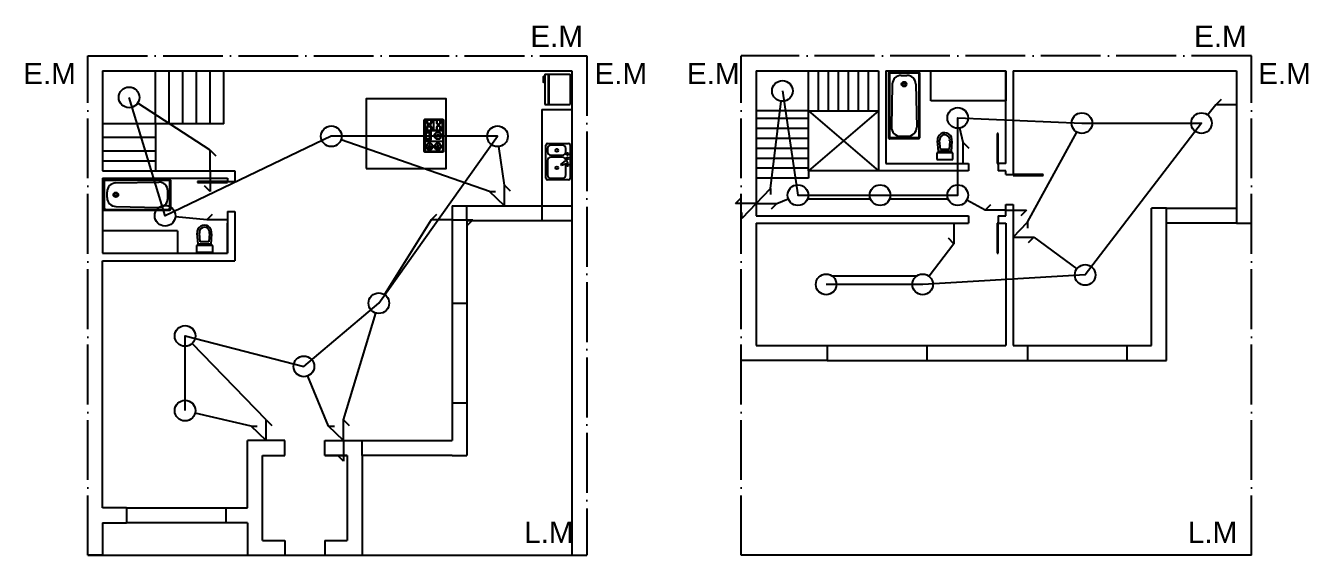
# Model space of a CAD drawing. Header units: millimetres. Extents: x 4229 to 4839, y 1556 to 1902.
# Drawn here: x 4548.9 to 4805.9, y 1795.9 to 1902 of the extents above; entities that cross this region are included whole.
import ezdxf

# ---------------------------------------------------------------- set-up
doc = ezdxf.new("R2010")
doc.units = ezdxf.units.MM
doc.linetypes.add('ACAD_ISO02W100', pattern=[15, 12, -3])
doc.linetypes.add('ACAD_ISO04W100', pattern=[30, 24, -3, 0, -3])
for name, color, linetype in [('ejes medianeros', 7, 'ACAD_ISO04W100'), ('electricidad', 5, 'Continuous'), ('lina punteada', 7, 'ACAD_ISO02W100')]:
    doc.layers.add(name, color=color, linetype=linetype)
doc.styles.get("Standard").update_dxf_attribs({"font": 'arial.ttf'})

# ---------------------------------------------------------------- blocks, each defined once
blk = doc.blocks.new('toilet-4')
at = {"color": 0, "linetype": 'ByBlock'}
for p, q in [((-0.196, -0.02), (-0.196, -0.181)), ((0.196, -0.02), (-0.196, -0.02)), ((-0.196, -0.181), (0.196, -0.181)), ((-0.167, -0.465), (-0.152, -0.213)), ((-0.152, -0.213), (0.161, -0.213)), ((-0.116, -0.472), (-0.103, -0.266)), ((-0.103, -0.266), (0.112, -0.266)), ((0.112, -0.266), (0.129, -0.484)), ((0.161, -0.213), (0.18, -0.479)), ((0.196, -0.181), (0.196, -0.02))]:
    blk.add_line(p, q, dxfattribs=at)
for radius, start, end in [(0.176, 169.0899, 6.6178), (0.124, 167.6566, 7.0777)]:
    blk.add_arc((0.006, -0.499), radius, start, end, dxfattribs=at)
blk = doc.blocks.new('Bañ12 140x65')
for p, q in [((0, -30.6), (0, 30.6)), ((1.9, 32.5), (138.1, 32.5)), ((1.9, -28.8), (1.9, 28.8)), ((3.7, 30.6), (136.3, 30.6)), ((138.1, 28.8), (138.1, -28.8)), ((140, 30.6), (140, -30.6)), ((7.4, -6), (7.4, 6)), ((25.7, 24.6), (115.5, 26.5)), ((134.4, -7.9), (134.4, 7.9)), ((25.7, -24.6), (115.5, -26.5)), ((1.9, -32.5), (138.1, -32.5)), ((3.7, -30.6), (136.3, -30.6))]:
    blk.add_line(p, q)
for radius in [5, 2.75]:
    blk.add_circle((25.7, 0), radius)
for centre, radius, start, end in [((1.9, 30.6), 1.86, 90, 180), ((3.7, 28.8), 1.86, 90, 180), ((136.3, 28.8), 1.86, 0, 90), ((138.1, 30.6), 1.86, 0, 90), ((26, 6), 18.6, 90.9878, 180), ((115.9, 7.9), 18.6, 0, 90.9878), ((26, -6), 18.6, 180, 269.0122), ((115.9, -7.9), 18.6, 269.0122, 0), ((1.9, -30.6), 1.86, 180, 270), ((3.7, -28.8), 1.86, 180, 270), ((136.3, -28.8), 1.86, 270, 0), ((138.1, -30.6), 1.86, 270, 0)]:
    blk.add_arc(centre, radius, start, end)

msp = doc.modelspace()

# ---------------------------------------------------------------- linework, layer by layer
at = {"linetype": 'ACAD_ISO04W100', "ltscale": 0.5}
for p, q in [((4561.28, 1795.95), (4561.28, 1895.95)), ((4561.28, 1895.95), (4661.28, 1895.95)), ((4661.28, 1895.95), (4661.28, 1795.95)), ((4794.44, 1895.95), (4692.23, 1895.95)), ((4692.23, 1795.95), (4692.23, 1895.95)), ((4794.44, 1795.95), (4794.44, 1895.95))]:
    msp.add_line(p, q, dxfattribs=at)
at = {"ltscale": 0.5}
for p, q in [((4564.28, 1892.95), (4658.28, 1892.95)), ((4564.28, 1892.95), (4564.28, 1872.95)), ((4658.28, 1892.95), (4658.28, 1862.95)), ((4695.23, 1892.95), (4719.73, 1892.95)), ((4695.23, 1892.95), (4695.23, 1863.95)), ((4695.23, 1892.95), (4719.73, 1892.95)), ((4705.73, 1884.95), (4705.73, 1892.95)), ((4707.73, 1884.95), (4707.73, 1892.95)), ((4709.73, 1884.95), (4709.73, 1892.95)), ((4711.73, 1884.95), (4711.73, 1892.95)), ((4713.73, 1884.95), (4713.73, 1892.95)), ((4715.73, 1884.95), (4715.73, 1892.95)), ((4717.73, 1884.95), (4717.73, 1892.95)), ((4719.73, 1892.95), (4719.73, 1872.95)), ((4721.23, 1892.95), (4721.23, 1874.45)), ((4721.23, 1892.95), (4745.23, 1892.95)), ((4730.23, 1886.95), (4730.23, 1892.95)), ((4745.23, 1874.45), (4745.23, 1892.95)), ((4745.23, 1892.95), (4745.23, 1886.95)), ((4746.73, 1892.95), (4791.44, 1892.95)), ((4746.73, 1892.95), (4746.73, 1872.04)), ((4746.73, 1892.95), (4746.73, 1887.95)), ((4791.44, 1892.95), (4791.44, 1865.45)), ((4745.23, 1886.95), (4730.23, 1886.95)), ((4652.28, 1885.26), (4652.28, 1865.95)), ((4652.28, 1885.26), (4658.28, 1885.26)), ((4705.73, 1884.95), (4695.23, 1884.95)), ((4705.73, 1872.95), (4705.73, 1884.95)), ((4705.73, 1884.95), (4719.73, 1884.95)), ((4705.73, 1884.95), (4719.73, 1872.95)), ((4719.73, 1884.95), (4705.73, 1872.95)), ((4705.73, 1883.45), (4695.23, 1883.45)), ((4705.73, 1881.45), (4695.23, 1881.45)), ((4705.73, 1879.45), (4695.23, 1879.45)), ((4743.73, 1880.45), (4743.53, 1880.45)), ((4743.53, 1880.45), (4743.53, 1874.45)), ((4743.73, 1874.45), (4743.73, 1880.45)), ((4705.73, 1877.45), (4695.23, 1877.45)), ((4705.73, 1875.45), (4695.23, 1875.45)), ((4721.23, 1874.45), (4737.73, 1874.45)), ((4737.73, 1874.45), (4737.73, 1872.95)), ((4743.53, 1874.45), (4743.73, 1874.45)), ((4745.23, 1874.45), (4743.73, 1874.45)), ((4743.73, 1874.45), (4743.73, 1872.95)), ((4564.28, 1872.95), (4590.78, 1872.95)), ((4564.28, 1871.45), (4589.28, 1871.45)), ((4564.28, 1871.45), (4564.28, 1856.45)), ((4589.28, 1871.45), (4589.28, 1870.59)), ((4590.78, 1872.95), (4590.78, 1870.79)), ((4705.73, 1873.45), (4695.23, 1873.45)), ((4705.73, 1871.45), (4695.23, 1871.45)), ((4719.73, 1872.95), (4705.73, 1872.95)), ((4705.73, 1872.95), (4705.73, 1871.45)), ((4737.73, 1872.95), (4719.73, 1872.95)), ((4745.23, 1872.95), (4743.73, 1872.95)), ((4745.23, 1872.24), (4745.23, 1872.95)), ((4745.23, 1872.24), (4746.73, 1872.24)), ((4752.73, 1872.24), (4746.73, 1872.24)), ((4746.73, 1872.24), (4746.73, 1872.04)), ((4746.73, 1872.04), (4752.73, 1872.04)), ((4752.73, 1872.04), (4752.73, 1872.24)), ((4589.28, 1870.79), (4583.28, 1870.79)), ((4583.28, 1870.79), (4583.28, 1870.59)), ((4583.28, 1870.59), (4589.28, 1870.59)), ((4589.28, 1870.59), (4589.28, 1870.79)), ((4589.28, 1870.79), (4590.78, 1870.79)), ((4634.28, 1865.95), (4634.28, 1846.44)), ((4634.28, 1865.95), (4637.28, 1865.95)), ((4637.28, 1865.95), (4652.28, 1865.95)), ((4652.28, 1865.95), (4658.28, 1865.95)), ((4745.23, 1863.95), (4745.23, 1866.24)), ((4745.23, 1866.24), (4746.73, 1866.24)), ((4746.73, 1866.24), (4746.73, 1837.95)), ((4589.28, 1864.79), (4590.78, 1864.79)), ((4589.28, 1864.79), (4589.28, 1856.45)), ((4590.78, 1864.79), (4590.78, 1854.95)), ((4695.23, 1863.95), (4737.73, 1863.95)), ((4737.73, 1863.95), (4737.73, 1862.45)), ((4743.73, 1863.95), (4743.73, 1862.45)), ((4743.73, 1863.95), (4745.23, 1863.95)), ((4774.44, 1837.95), (4774.44, 1865.45)), ((4777.44, 1865.45), (4774.44, 1865.45)), ((4777.44, 1865.45), (4791.44, 1865.45)), ((4579.28, 1860.95), (4564.28, 1860.95)), ((4579.28, 1860.95), (4579.28, 1856.45)), ((4589.28, 1856.45), (4589.28, 1862.45)), ((4637.28, 1862.95), (4637.28, 1846.44)), ((4652.28, 1862.95), (4637.28, 1862.95)), ((4658.28, 1862.95), (4652.28, 1862.95)), ((4658.28, 1862.95), (4658.28, 1795.95)), ((4695.23, 1862.45), (4695.23, 1837.95)), ((4695.23, 1862.45), (4737.73, 1862.45)), ((4743.73, 1862.45), (4743.53, 1862.45)), ((4743.53, 1862.45), (4743.53, 1856.45)), ((4743.53, 1862.45), (4745.23, 1862.45)), ((4743.73, 1856.45), (4743.73, 1862.45)), ((4745.23, 1862.45), (4745.23, 1837.95)), ((4777.44, 1834.95), (4777.44, 1862.45)), ((4791.44, 1862.45), (4777.44, 1862.45)), ((4791.44, 1862.45), (4794.44, 1862.45)), ((4564.28, 1856.45), (4589.28, 1856.45)), ((4743.53, 1856.45), (4743.73, 1856.45)), ((4564.28, 1805.44), (4564.28, 1854.95)), ((4564.28, 1854.95), (4590.78, 1854.95)), ((4634.28, 1846.44), (4634.28, 1826.44)), ((4637.28, 1846.44), (4637.28, 1826.44)), ((4695.23, 1837.95), (4709.47, 1837.95)), ((4709.47, 1837.95), (4729.47, 1837.95)), ((4729.47, 1837.95), (4745.23, 1837.95)), ((4746.73, 1837.95), (4749.56, 1837.95)), ((4749.56, 1837.95), (4769.56, 1837.95)), ((4769.56, 1837.95), (4774.44, 1837.95)), ((4709.47, 1834.95), (4692.23, 1834.95)), ((4709.47, 1834.95), (4729.47, 1834.95)), ((4729.47, 1834.95), (4749.56, 1834.95)), ((4749.56, 1834.95), (4769.56, 1834.95)), ((4769.56, 1834.95), (4777.44, 1834.95)), ((4634.28, 1826.44), (4634.28, 1818.95)), ((4637.28, 1826.44), (4637.28, 1815.95)), ((4600.78, 1818.95), (4593.28, 1818.95)), ((4593.28, 1805.44), (4593.28, 1818.95)), ((4600.78, 1815.95), (4600.78, 1818.95)), ((4608.78, 1815.95), (4608.78, 1818.95)), ((4608.78, 1818.95), (4616.28, 1818.95)), ((4616.28, 1818.95), (4634.28, 1818.95)), ((4561.28, 1815.95), (4561.28, 1815.95)), ((4596.28, 1798.95), (4596.28, 1815.95)), ((4596.28, 1815.95), (4600.78, 1815.95)), ((4608.78, 1815.95), (4613.28, 1815.95)), ((4613.28, 1815.95), (4608.78, 1815.95)), ((4613.28, 1815.95), (4613.28, 1798.95)), ((4616.28, 1815.95), (4616.28, 1795.95)), ((4634.28, 1815.95), (4616.28, 1815.95)), ((4634.28, 1815.95), (4637.28, 1815.95)), ((4569.04, 1805.44), (4564.28, 1805.44)), ((4569.04, 1805.44), (4589.04, 1805.44)), ((4564.28, 1802.44), (4564.28, 1795.95)), ((4589.04, 1802.44), (4569.04, 1802.44)), ((4593.28, 1802.44), (4589.04, 1802.44)), ((4593.28, 1802.44), (4593.28, 1795.95)), ((4596.28, 1798.95), (4600.78, 1798.95)), ((4596.28, 1798.95), (4600.78, 1798.95)), ((4600.78, 1798.95), (4600.78, 1795.95)), ((4608.78, 1798.95), (4608.78, 1795.95)), ((4608.78, 1798.95), (4613.28, 1798.95)), ((4561.28, 1795.95), (4661.28, 1795.95)), ((4564.28, 1795.95), (4561.28, 1795.95)), ((4593.28, 1795.95), (4616.28, 1795.95)), ((4658.28, 1795.95), (4661.28, 1795.95))]:
    msp.add_line(p, q, dxfattribs=at)
for p, q in [((4574.86, 1882.35), (4574.86, 1892.95)), ((4577.6, 1882.35), (4577.6, 1892.95)), ((4580.34, 1882.35), (4580.34, 1892.95)), ((4583.08, 1882.35), (4583.08, 1892.95)), ((4585.83, 1882.35), (4585.83, 1892.95)), ((4588.57, 1882.35), (4588.57, 1892.95)), ((4652.55, 1891.76), (4652.55, 1890.75)), ((4652.85, 1891.81), (4652.6, 1891.81)), ((4652.65, 1891.66), (4652.65, 1890.85)), ((4652.85, 1891.71), (4652.7, 1891.71)), ((4652.85, 1892.31), (4657.92, 1892.31)), ((4652.85, 1892.31), (4652.85, 1886.23)), ((4653.56, 1892.31), (4653.56, 1886.23)), ((4653.66, 1892.31), (4653.66, 1886.23)), ((4657.92, 1892.31), (4657.92, 1886.23)), ((4652.85, 1890.7), (4652.6, 1890.7)), ((4652.85, 1890.8), (4652.7, 1890.8)), ((4652.85, 1886.23), (4657.92, 1886.23)), ((4574.86, 1882.35), (4564.28, 1882.35)), ((4588.57, 1882.35), (4574.86, 1882.35)), ((4574.86, 1882.35), (4574.86, 1872.95)), ((4630.63, 1881.12), (4630.63, 1883.1)), ((4630.67, 1881.12), (4630.67, 1883.1)), ((4574.86, 1879.61), (4564.28, 1879.61)), ((4628.83, 1881.05), (4632.47, 1881.05)), ((4628.83, 1878.91), (4632.47, 1878.91)), ((4628.91, 1880.81), (4628.91, 1879.18)), ((4629.97, 1880.89), (4628.98, 1880.89)), ((4628.98, 1879.11), (4629.97, 1879.11)), ((4629.97, 1880.89), (4629.97, 1879.11)), ((4630.04, 1880.81), (4630.04, 1879.18)), ((4574.86, 1876.87), (4564.28, 1876.87)), ((4574.86, 1874.87), (4564.28, 1874.87)), ((4794.44, 1795.95), (4692.23, 1795.95))]:
    msp.add_line(p, q)
at = {"color": 1, "ltscale": 0.5}
for p, q in [((4585.83, 1877.09), (4571.31, 1886.52)), ((4698.09, 1869.43), (4700.22, 1886.89)), ((4787.29, 1886.18), (4788.43, 1887.3)), ((4787.29, 1886.18), (4785.71, 1884.14)), ((4791.44, 1886.18), (4787.29, 1886.18)), ((4736.72, 1878.59), (4736.06, 1881.52)), ((4641.77, 1868.81), (4612.05, 1879.18)), ((4749.59, 1862.69), (4759.49, 1880.69)), ((4585.83, 1872.95), (4585.83, 1877.09)), ((4585.83, 1877.09), (4586.95, 1875.96)), ((4644.78, 1870.09), (4643.69, 1877.81)), ((4736.72, 1874.45), (4736.72, 1878.59)), ((4736.72, 1878.59), (4737.85, 1877.46)), ((4585.83, 1872.95), (4585.83, 1868.8)), ((4585.83, 1868.8), (4584.71, 1869.94)), ((4644.78, 1865.95), (4641.77, 1868.81)), ((4641.77, 1868.81), (4642.99, 1868.81)), ((4644.78, 1865.95), (4644.78, 1870.09)), ((4644.78, 1870.09), (4645.91, 1868.96)), ((4695.23, 1866.41), (4698.09, 1869.43)), ((4698.09, 1869.43), (4698.09, 1868.21)), ((4691.08, 1866.41), (4692.21, 1867.54)), ((4695.23, 1866.41), (4691.08, 1866.41)), ((4695.23, 1866.41), (4692.37, 1863.4)), ((4695.23, 1866.41), (4699.37, 1866.41)), ((4699.37, 1866.41), (4698.24, 1865.29)), ((4699.37, 1866.41), (4701.66, 1867.32)), ((4705.52, 1867.32), (4718.12, 1867.32)), ((4721.98, 1867.32), (4733.67, 1867.32)), ((4741.08, 1865.09), (4737.42, 1867.09)), ((4741.08, 1865.09), (4742.21, 1866.22)), ((4585.13, 1863.16), (4578.85, 1863.75)), ((4585.13, 1863.16), (4586.27, 1864.28)), ((4630.13, 1863.16), (4631.27, 1864.28)), ((4692.37, 1863.4), (4692.37, 1864.62)), ((4745.23, 1865.09), (4741.08, 1865.09)), ((4745.23, 1865.09), (4749.37, 1865.09)), ((4749.37, 1865.09), (4748.24, 1863.97)), ((4589.28, 1863.16), (4585.13, 1863.16)), ((4630.13, 1863.16), (4620.72, 1848.19)), ((4634.28, 1863.16), (4630.13, 1863.16)), ((4634.28, 1863.16), (4638.43, 1863.16)), ((4638.43, 1863.16), (4637.29, 1862.03)), ((4734.85, 1862.45), (4734.85, 1858.3)), ((4746.73, 1859.67), (4749.59, 1862.69)), ((4749.59, 1862.69), (4749.59, 1861.47)), ((4734.85, 1858.3), (4729.85, 1851.84)), ((4734.85, 1858.3), (4733.73, 1859.44)), ((4746.73, 1859.67), (4750.87, 1859.67)), ((4750.87, 1859.67), (4749.74, 1858.55)), ((4750.87, 1859.67), (4759.46, 1853.33)), ((4727.31, 1851.84), (4710.51, 1851.84)), ((4612.53, 1823.09), (4619.01, 1844.45)), ((4597.03, 1823.09), (4582.23, 1838.39)), ((4609.52, 1821.81), (4605.39, 1831.86)), ((4594.02, 1821.81), (4582.81, 1824.45)), ((4597.03, 1818.95), (4597.03, 1823.09)), ((4597.03, 1823.09), (4598.16, 1821.96)), ((4612.53, 1818.95), (4612.53, 1823.09)), ((4612.53, 1823.09), (4613.66, 1821.96)), ((4597.03, 1818.95), (4594.02, 1821.81)), ((4594.02, 1821.81), (4595.24, 1821.81)), ((4612.53, 1818.95), (4609.52, 1821.81)), ((4609.52, 1821.81), (4610.74, 1821.81)), ((4612.53, 1818.95), (4612.53, 1814.8)), ((4612.53, 1814.8), (4611.41, 1815.94))]:
    msp.add_line(p, q, dxfattribs=at)
at = {"color": 0, "linetype": 'ByBlock'}
for p, q in [((4653.1, 1871.45), (4653.1, 1878.1)), ((4653.43, 1878.44), (4657.64, 1878.44)), ((4653.43, 1877.44), (4653.43, 1876.77)), ((4656.42, 1878.1), (4654.09, 1878.1)), ((4654.09, 1876.11), (4656.42, 1876.11)), ((4657.09, 1876.77), (4657.09, 1877.44)), ((4657.97, 1878.1), (4657.97, 1871.45)), ((4653.43, 1875), (4653.43, 1872.12)), ((4656.42, 1875.67), (4654.09, 1875.67)), ((4656.1, 1874.21), (4657.03, 1874.97)), ((4656.21, 1874.02), (4656.1, 1874.21)), ((4657.33, 1874.44), (4656.21, 1874.02)), ((4657.09, 1872.12), (4657.09, 1874.35)), ((4657.45, 1874.76), (4657.36, 1874.91)), ((4657.64, 1871.12), (4653.43, 1871.12)), ((4654.09, 1871.45), (4656.42, 1871.45))]:
    msp.add_line(p, q, dxfattribs=at)
at = {"color": 5, "ltscale": 0.5}
for points in [[(4700.48, 1888.95), (4703.59, 1868.08), (4720.05, 1868.08), (4735.6, 1868.08), (4735.6, 1883.54), (4760.49, 1882.5), (4784.44, 1882.5), (4761.13, 1852.09), (4728.58, 1850.2), (4709.24, 1850.2)], [(4580.79, 1824.93), (4580.79, 1839.88), (4604.6, 1833.78), (4619.62, 1846.44), (4643.4, 1879.87), (4610.1, 1879.87), (4576.78, 1863.95), (4569.57, 1887.65)]]:
    msp.add_lwpolyline(points, dxfattribs=at)
at = {"ltscale": 0.5}
msp.add_lwpolyline([(4617.11, 1873.4), (4633.11, 1873.4), (4633.11, 1887.4), (4617.11, 1887.4)], close=True, dxfattribs=at)
for points in [[(4632.57, 1883.1), (4632.57, 1876.86, -0.414214), (4632.38, 1876.67), (4628.92, 1876.67, -0.414214), (4628.73, 1876.86), (4628.73, 1883.1, -0.414214), (4628.92, 1883.29), (4632.38, 1883.29, -0.414214)], [(4632.47, 1883.1), (4632.47, 1876.86, -0.414214), (4632.38, 1876.78), (4628.92, 1876.78, -0.414214), (4628.83, 1876.86), (4628.83, 1883.1, -0.414214), (4628.92, 1883.18), (4632.38, 1883.18, -0.414214)], [(4632.43, 1881.13), (4632.43, 1883.1, 0.414214), (4632.38, 1883.14), (4628.92, 1883.14, 0.414214), (4628.87, 1883.1), (4628.87, 1881.13, 0.414214), (4628.92, 1881.08), (4632.38, 1881.08, 0.414214)], [(4632.43, 1878.83), (4632.43, 1876.86, -0.414214), (4632.38, 1876.82), (4628.92, 1876.82, -0.414214), (4628.87, 1876.86), (4628.87, 1878.83, -0.414214), (4628.92, 1878.87), (4632.38, 1878.87, -0.414214)]]:
    msp.add_lwpolyline(points, format="xyb", close=True)
for points in [[(4629.3, 1883.1), (4628.92, 1883.1, 0.414214), (4628.91, 1883.1), (4628.91, 1881.13, 0.414214), (4628.92, 1881.12), (4629.3, 1881.12)], [(4631.92, 1881.12), (4632.38, 1881.12, 0.414214), (4632.39, 1881.13), (4632.39, 1883.1, 0.414214), (4632.38, 1883.1), (4631.92, 1883.1)]]:
    msp.add_lwpolyline(points, format="xyb")
for points in [[(4629.3, 1883.1), (4629.3, 1882.49), (4629.57, 1882.23), (4629.6, 1882.25), (4629.34, 1882.51), (4629.34, 1883.1)], [(4629.34, 1881.12), (4629.34, 1881.72), (4629.6, 1881.97), (4629.57, 1882), (4629.3, 1881.73), (4629.3, 1881.12)], [(4630.12, 1883.1), (4629.34, 1883.1)], [(4630.16, 1883.1), (4630.16, 1882.49), (4629.89, 1882.23), (4629.87, 1882.25), (4630.12, 1882.51), (4630.12, 1883.1)], [(4630.12, 1881.12), (4630.12, 1881.72), (4629.87, 1881.97), (4629.89, 1882), (4630.16, 1881.73), (4630.16, 1881.12)], [(4630.63, 1883.1), (4630.16, 1883.1)], [(4631.22, 1883.1), (4630.67, 1883.1)], [(4631.22, 1883.1), (4631.22, 1882.42), (4631.48, 1882.15), (4631.51, 1882.18), (4631.25, 1882.43), (4631.25, 1883.1)], [(4631.25, 1881.12), (4631.25, 1881.79), (4631.51, 1882.05), (4631.48, 1882.07), (4631.22, 1881.81), (4631.22, 1881.12)], [(4631.88, 1883.1), (4631.25, 1883.1)], [(4631.92, 1883.1), (4631.92, 1882.42), (4631.66, 1882.15), (4631.63, 1882.18), (4631.88, 1882.43), (4631.88, 1883.1)], [(4631.88, 1881.12), (4631.88, 1881.79), (4631.63, 1882.05), (4631.66, 1882.07), (4631.92, 1881.81), (4631.92, 1881.12)], [(4629.34, 1881.12), (4630.12, 1881.12)], [(4630.16, 1881.12), (4630.63, 1881.12)], [(4630.67, 1881.12), (4631.22, 1881.12)], [(4631.25, 1881.12), (4631.88, 1881.12)]]:
    msp.add_lwpolyline(points)
for centre, radius in [((4629.14, 1880.6), 0.156), ((4629.14, 1879.4), 0.156), ((4629.14, 1880.6), 0.118), ((4629.14, 1879.4), 0.118), ((4629.14, 1880), 0.0805), ((4629.74, 1880.6), 0.156), ((4629.74, 1880), 0.156), ((4629.74, 1879.4), 0.156), ((4629.74, 1880.6), 0.118), ((4629.74, 1880), 0.118), ((4629.74, 1879.4), 0.118), ((4631.46, 1880), 0.738), ((4631.46, 1880), 0.72), ((4631.46, 1880), 0.644), ((4631.46, 1880), 0.182), ((4629.75, 1877.85), 0.663), ((4629.75, 1877.85), 0.644), ((4629.75, 1877.85), 0.568), ((4629.75, 1877.85), 0.182), ((4631.46, 1877.85), 0.663), ((4631.46, 1877.85), 0.644), ((4631.46, 1877.85), 0.568), ((4631.46, 1877.85), 0.182)]:
    msp.add_circle(centre, radius)
at = {"color": 0, "linetype": 'ByBlock'}
for centre, radius in [((4655.26, 1877.05), 0.277), ((4657.42, 1876.33), 0.222), ((4655.26, 1873.56), 0.277), ((4657.42, 1875.44), 0.222), ((4657.42, 1874.11), 0.222)]:
    msp.add_circle(centre, radius, dxfattribs=at)
for centre, radius, start, end in [((4652.6, 1891.76), 0.0507, 90, 180), ((4652.7, 1891.66), 0.0507, 90, 180), ((4652.6, 1890.75), 0.0507, 180, 270), ((4652.7, 1890.85), 0.0507, 180, 270), ((4629.73, 1882.11), 0.333, 140.7646, 219.2354), ((4629.73, 1882.11), 0.333, 45.756, 134.244), ((4629.73, 1882.11), 0.333, 225.756, 314.244), ((4629.73, 1882.11), 0.333, 320.7646, 39.2354), ((4631.57, 1882.11), 0.182, 145.6111, 214.3889), ((4631.57, 1882.11), 0.182, 46.3862, 133.6138), ((4631.57, 1882.11), 0.182, 226.3862, 313.6138), ((4631.57, 1882.11), 0.182, 325.6111, 34.3889), ((4628.98, 1880.81), 0.0757, 90, 180), ((4628.98, 1879.18), 0.0757, 180, 270), ((4629.97, 1880.81), 0.0757, 0, 90), ((4629.97, 1879.18), 0.0757, 270, 0)]:
    msp.add_arc(centre, radius, start, end)
for centre, radius, start, end in [((4653.43, 1878.1), 0.333, 90, 180), ((4654.09, 1877.44), 0.665, 90, 180), ((4654.09, 1876.77), 0.665, 180, 270), ((4656.42, 1877.44), 0.665, 0, 90), ((4656.42, 1876.77), 0.665, 270, 0), ((4657.64, 1878.1), 0.333, 0, 90), ((4654.09, 1875), 0.665, 90, 180), ((4656.42, 1875), 0.665, 0, 90), ((4657.17, 1874.8), 0.222, 30, 129.4623), ((4657.26, 1874.65), 0.222, 290.5377, 30), ((4653.43, 1871.45), 0.333, 180, 270), ((4654.09, 1872.12), 0.665, 180, 270), ((4656.42, 1872.12), 0.665, 270, 0), ((4657.64, 1871.45), 0.333, 270, 0)]:
    msp.add_arc(centre, radius, start, end, dxfattribs=at)
at = {"layer": 'ejes medianeros', "ltscale": 0.5}
for p, q in [((4777.44, 1862.45), (4777.44, 1865.45)), ((4791.44, 1865.45), (4791.44, 1862.45))]:
    msp.add_line(p, q, dxfattribs=at)
at = {"layer": 'electricidad', "ltscale": 0.5}
for centre in [(4569.57, 1887.65), (4700.48, 1888.95), (4735.6, 1883.54), (4760.49, 1882.5), (4784.44, 1882.5), (4610.1, 1879.87), (4643.4, 1879.87), (4703.59, 1868.08), (4720.05, 1868.08), (4735.6, 1868.08), (4576.78, 1863.95), (4761.13, 1852.09), (4709.24, 1850.2), (4728.58, 1850.2), (4619.62, 1846.44), (4580.79, 1839.88), (4604.6, 1833.78), (4580.79, 1824.93)]:
    msp.add_circle(centre, 2.07, dxfattribs=at)
at = {"layer": 'lina punteada', "ltscale": 0.5}
for p, q in [((4637.28, 1862.95), (4637.28, 1865.95)), ((4652.28, 1865.95), (4652.28, 1862.95)), ((4634.28, 1846.44), (4637.28, 1846.44)), ((4709.47, 1838.05), (4709.47, 1834.95)), ((4729.47, 1834.95), (4729.47, 1837.95)), ((4749.56, 1837.95), (4749.56, 1834.95)), ((4769.56, 1834.95), (4769.56, 1837.95)), ((4637.28, 1826.44), (4634.28, 1826.44)), ((4616.28, 1815.95), (4616.28, 1818.95)), ((4569.04, 1805.44), (4569.04, 1802.44)), ((4589.04, 1802.44), (4589.04, 1805.44)), ((4589.04, 1805.44), (4593.28, 1805.44)), ((4564.28, 1802.44), (4569.04, 1802.44)), ((4569.04, 1802.44), (4569.04, 1802.44))]:
    msp.add_line(p, q, dxfattribs=at)

# ---------------------------------------------------------------- block references
for name, p, xscale, yscale, zscale, rotation in [('Bañ12 140x65', (4724.85, 1892.77), 0.09576965848100731, 0.09576965848100731, 0.09576965848100731, 270), ('toilet-4', (4733.04, 1875.05), 8.199813644773892, 8.199813644773892, 8.199813644773892, 180), ('toilet-4', (4584.72, 1856.53), 8.199813644773892, 8.199813644773892, 8.199813644773892, 180)]:
    msp.add_blockref(name, p, dxfattribs=dict(xscale=xscale, yscale=yscale, zscale=zscale, rotation=rotation))
at = {"xscale": 0.09576965848100731, "yscale": 0.09576965848100731, "zscale": 0.09576965848100731}
msp.add_blockref('Bañ12 140x65', (4564.46, 1868.16), dxfattribs=at)

# ---------------------------------------------------------------- texts
at = {"ltscale": 0.5, "char_height": 4.251, "attachment_point": 1}
for s, insert in [('E.M', (4649.97, 1902.02)), ('E.M', (4782.95, 1902.02)), ('E.M', (4548.37, 1894.56)), ('E.M', (4662.81, 1894.56)), ('E.M', (4681.35, 1894.56)), ('E.M', (4795.79, 1894.56)), ('L.M', (4648.74, 1802.69)), ('L.M', (4781.72, 1802.69))]:
    msp.add_mtext_dynamic_manual_height_columns(s, width=26.0168, gutter_width=21.25, heights=[0], dxfattribs=dict(at, insert=insert))

doc.saveas('drawing.dxf')
